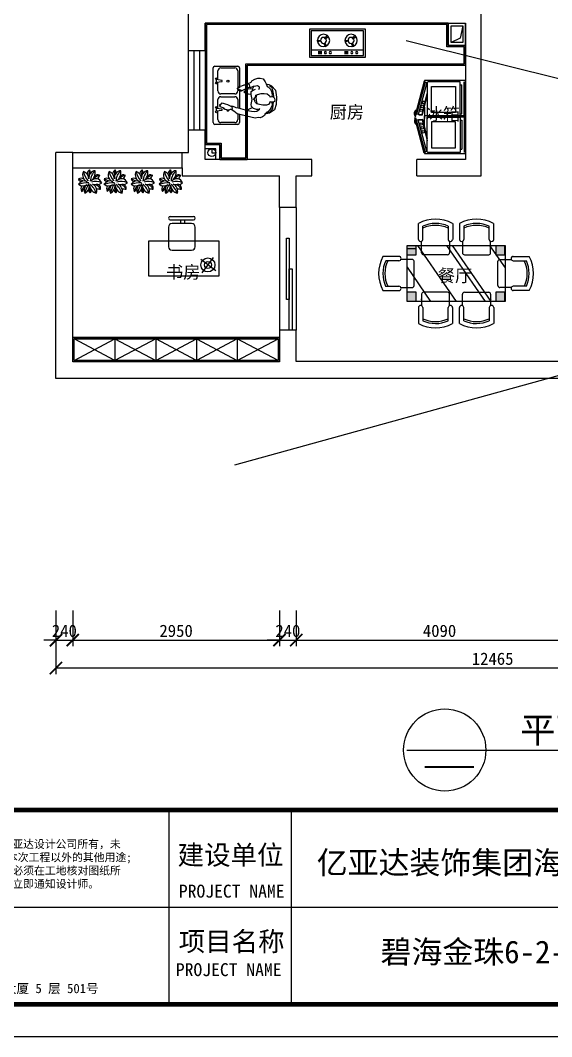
# Model space of a CAD drawing. Header units: millimetres. Extents: x -1705246 to 222838, y -3231245 to 126310.
# Drawn here: x -54799 to -47214, y -10042 to 4456 of the extents above; entities that cross this region are included whole.
import ezdxf
from ezdxf.enums import TextEntityAlignment as Align

# ---------------------------------------------------------------- set-up
doc = ezdxf.new("R2010")
doc.units = ezdxf.units.MM
doc.header["$PDMODE"] = 35
for name, color, linetype in [('0-01图框模板说明', 2, 'Continuous'), ('0-02图框细线', 136, 'Continuous'), ('016-P平面家具', 1, 'Continuous'), ('家具内线', 8, 'Continuous'), ('家具外线', 1, 'Continuous'), ('标注', 3, 'Continuous')]:
    doc.layers.add(name, color=color, linetype=linetype)
doc.styles.add('ar', font='arial.ttf')
doc.styles.get("Standard").update_dxf_attribs({"font": ''})
doc.styles.add('仿宋', font='')
doc.styles.add('黑体', font='simhei.ttf')
doc.styles.get('Standard').set_extended_font_data('SimSun')
doc.styles.get('仿宋').set_extended_font_data('SimSun')
doc.linetypes.add('FENCELINE1', pattern='A,6.35,-2.54,[133,ltypeshp.shx,S=2.54,R=0,X=-2.54,Y=0],-2.54,25.4', length=36.83)
doc.dimstyles.new('ISO-25', dxfattribs={"dimscale": 70, "dimtxt": 2.5, "dimasz": 2.5, "dimexe": 1.25, "dimexo": 0.625, "dimtad": 1, "dimdec": 0, "dimtxsty": 'Standard', "dimblk": 'ARCHTICK', "dimcen": 2.5, "dimclrd": 251, "dimclre": 251, "dimclrt": 3, "dimadec": 0, "dimazin": 0, "dimtfac": 1, "dimtdec": 0, "dimtix": 1, "dimtmove": 2, "dimatfit": 3, "dimfxl": 1, "dimarcsym": 0})

# ---------------------------------------------------------------- blocks, each defined once
blk = doc.blocks.new('_ArchTick')
at = {"color": 0, "linetype": 'ByBlock', "const_width": 0.15}
blk.add_lwpolyline([(-0.5, -0.5), (0.5, 0.5)], dxfattribs=at)
blk = doc.blocks.new('*D422')
at = {"color": 251, "lineweight": -2}
for p, q in [((-54290, -3962), (-54290, -4472)), ((-54050, -3962), (-54050, -4472)), ((-54290, -4385), (-54465, -4385)), ((-54290, -4385), (-54050, -4385)), ((-54050, -4385), (-53875, -4385))]:
    blk.add_line(p, q, dxfattribs=at)
at = {"layer": 'Defpoints', "color": 0}
for p in [(-54290, -3918), (-54050, -3918), (-54050, -4385)]:
    blk.add_point(p, dxfattribs=at)
at = {"color": 251, "lineweight": -2, "xscale": 175, "yscale": 175, "zscale": 175}
blk.add_blockref('_ArchTick', (-54290, -4385), dxfattribs=at)
at = {"color": 251, "lineweight": -2, "xscale": 175, "yscale": 175, "zscale": 175, "rotation": 180}
blk.add_blockref('_ArchTick', (-54050, -4385), dxfattribs=at)
at = {"color": 3, "insert": (-54170, -4254), "char_height": 175, "attachment_point": 5}
blk.add_mtext('240', dxfattribs=at)
blk = doc.blocks.new('*D423')
at = {"color": 251, "lineweight": -2}
for p, q in [((-54050, -3962), (-54050, -4472)), ((-51100, -3962), (-51100, -4472)), ((-54050, -4385), (-51100, -4385))]:
    blk.add_line(p, q, dxfattribs=at)
at = {"layer": 'Defpoints', "color": 0}
for p in [(-54050, -3918), (-51100, -3918), (-51100, -4385)]:
    blk.add_point(p, dxfattribs=at)
at = {"color": 251, "lineweight": -2, "xscale": 175, "yscale": 175, "zscale": 175, "rotation": 180}
blk.add_blockref('_ArchTick', (-54050, -4385), dxfattribs=at)
at = {"color": 251, "lineweight": -2, "xscale": 175, "yscale": 175, "zscale": 175}
blk.add_blockref('_ArchTick', (-51100, -4385), dxfattribs=at)
at = {"color": 3, "insert": (-52575, -4254), "char_height": 175, "attachment_point": 5}
blk.add_mtext('2950', dxfattribs=at)
blk = doc.blocks.new('*D424')
at = {"color": 251, "lineweight": -2}
for p, q in [((-51100, -3962), (-51100, -4472)), ((-50860, -3962), (-50860, -4472)), ((-51100, -4385), (-51275, -4385)), ((-51100, -4385), (-50860, -4385)), ((-50860, -4385), (-50685, -4385))]:
    blk.add_line(p, q, dxfattribs=at)
at = {"layer": 'Defpoints', "color": 0}
for p in [(-51100, -3918), (-50860, -3918), (-50860, -4385)]:
    blk.add_point(p, dxfattribs=at)
at = {"color": 251, "lineweight": -2, "xscale": 175, "yscale": 175, "zscale": 175}
blk.add_blockref('_ArchTick', (-51100, -4385), dxfattribs=at)
at = {"color": 251, "lineweight": -2, "xscale": 175, "yscale": 175, "zscale": 175, "rotation": 180}
blk.add_blockref('_ArchTick', (-50860, -4385), dxfattribs=at)
at = {"color": 3, "insert": (-50980, -4254), "char_height": 175, "attachment_point": 5}
blk.add_mtext('240', dxfattribs=at)
blk = doc.blocks.new('*D425')
at = {"color": 251, "lineweight": -2}
for p, q in [((-50860, -3962), (-50860, -4472)), ((-46770, -3962), (-46770, -4472)), ((-50860, -4385), (-46770, -4385))]:
    blk.add_line(p, q, dxfattribs=at)
at = {"layer": 'Defpoints', "color": 0}
for p in [(-50860, -3918), (-46770, -3918), (-46770, -4385)]:
    blk.add_point(p, dxfattribs=at)
at = {"color": 251, "lineweight": -2, "xscale": 175, "yscale": 175, "zscale": 175, "rotation": 180}
blk.add_blockref('_ArchTick', (-50860, -4385), dxfattribs=at)
at = {"color": 251, "lineweight": -2, "xscale": 175, "yscale": 175, "zscale": 175}
blk.add_blockref('_ArchTick', (-46770, -4385), dxfattribs=at)
at = {"color": 3, "insert": (-48815, -4254), "char_height": 175, "attachment_point": 5}
blk.add_mtext('4090', dxfattribs=at)
blk = doc.blocks.new('MK-JJ-0553')
at = {"layer": '家具外线', "color": 1}
for p, q in [((-119379, 65647), (-119049, 65647)), ((-119049, 65596), (-119379, 65596)), ((-119074, 65546), (-119354, 65546)), ((-119227, 65546), (-119227, 65596)), ((-119176, 65596), (-119176, 65546)), ((-119405, 65495), (-119405, 65215)), ((-119024, 65215), (-119024, 65495)), ((-119354, 65165), (-119074, 65165))]:
    blk.add_line(p, q, dxfattribs=at)
for centre, radius, start, end in [((-119379, 65622), 25.4, 90, 270), ((-119354, 65495), 50.8, 90, 180), ((-119074, 65495), 50.8, 0, 90), ((-119049, 65622), 25.4, 270, 90), ((-119354, 65215), 50.8, 180, 270), ((-119074, 65215), 50.8, 270, 0)]:
    blk.add_arc(centre, radius, start, end, dxfattribs=at)
blk = doc.blocks.new('9876')
at = {"color": 250}
for p, q in [((38861, 77659), (39611, 77659)), ((38861, 77309), (38861, 77659)), ((39611, 77586), (38861, 77586)), ((39013, 77635), (38961, 77635)), ((39013, 77621), (38961, 77621)), ((39013, 77607), (38961, 77607)), ((39389, 77635), (39337, 77635)), ((39389, 77621), (39337, 77621)), ((39389, 77607), (39337, 77607)), ((39611, 77659), (39611, 77309)), ((39006, 77446), (38944, 77449)), ((39005, 77456), (38949, 77467)), ((39038, 77483), (39065, 77536)), ((39050, 77481), (39080, 77525)), ((39057, 77423), (39115, 77387)), ((39399, 77446), (39337, 77449)), ((39398, 77456), (39342, 77467)), ((39431, 77483), (39458, 77536)), ((39443, 77481), (39473, 77525)), ((39450, 77423), (39508, 77387)), ((39611, 77309), (38861, 77309)), ((39049, 77414), (39102, 77368)), ((39442, 77414), (39495, 77368))]:
    blk.add_line(p, q, dxfattribs=at)
for centre, radius in [((39065, 77619), 15), ((39136, 77619), 15), ((39441, 77619), 15), ((39512, 77619), 15), ((39038, 77445), 88), ((39038, 77445), 43), ((39431, 77445), 88), ((39431, 77445), 43)]:
    blk.add_circle(centre, radius, dxfattribs=at)
at = {"layer": '016-P平面家具'}
for p, q in [((38836, 77684), (39636, 77684)), ((38836, 77284), (38836, 77684)), ((39636, 77684), (39636, 77284)), ((39636, 77284), (38836, 77284))]:
    blk.add_line(p, q, dxfattribs=at)
blk = doc.blocks.new('RYRT')
at = {"color": 2}
for p, q in [((39876, 76490), (39876, 76817)), ((39902, 76843), (40681, 76843)), ((40706, 76817), (40706, 76490)), ((40020, 76465), (39902, 76465)), ((40358, 76465), (40105, 76465)), ((40681, 76465), (40417, 76465))]:
    blk.add_line(p, q, dxfattribs=at)
at = {"color": 251}
for p, q in [((39902, 76532), (39902, 76733)), ((39944, 76775), (40072, 76775)), ((40069, 76798), (40079, 76713)), ((40105, 76797), (40069, 76798)), ((40079, 76713), (40092, 76713)), ((40092, 76713), (40105, 76797)), ((40102, 76775), (40229, 76775)), ((40108, 76686), (40128, 76740)), ((40128, 76740), (40135, 76742)), ((40135, 76742), (40138, 76735)), ((40138, 76735), (40148, 76747)), ((40148, 76747), (40161, 76747)), ((40161, 76747), (40161, 76734)), ((40161, 76734), (40171, 76734)), ((40182, 76714), (40168, 76671)), ((40171, 76734), (40171, 76722)), ((40171, 76722), (40182, 76714)), ((40271, 76733), (40271, 76532)), ((40311, 76532), (40311, 76733)), ((40353, 76775), (40482, 76775)), ((40479, 76798), (40489, 76713)), ((40515, 76797), (40479, 76798)), ((40489, 76713), (40502, 76713)), ((40502, 76713), (40515, 76797)), ((40511, 76775), (40639, 76775)), ((40067, 76549), (40079, 76572)), ((40079, 76572), (40088, 76580)), ((40080, 76618), (40090, 76669)), ((40090, 76597), (40080, 76618)), ((40088, 76580), (40090, 76597)), ((40090, 76669), (40105, 76696)), ((40092, 76579), (40103, 76567)), ((40103, 76567), (40126, 76569)), ((40105, 76696), (40108, 76686)), ((40140, 76572), (40115, 76517)), ((40126, 76569), (40131, 76575)), ((40158, 76638), (40135, 76592)), ((40135, 76592), (40138, 76585)), ((40138, 76585), (40140, 76572)), ((40168, 76671), (40158, 76638)), ((40027, 76490), (39944, 76490)), ((39978, 76305), (40029, 76498)), ((40029, 76498), (40067, 76549)), ((40110, 76484), (40075, 76354)), ((40115, 76517), (40110, 76484)), ((40229, 76490), (40111, 76490)), ((40351, 76442), (40352, 76450)), ((40379, 76384), (40351, 76442)), ((40352, 76450), (40367, 76442)), ((40639, 76490), (40353, 76490)), ((40357, 76461), (40360, 76470)), ((40367, 76442), (40357, 76461)), ((40360, 76470), (40372, 76465)), ((40364, 76486), (40372, 76491)), ((40372, 76465), (40364, 76486)), ((40372, 76491), (40380, 76488)), ((40380, 76488), (40382, 76494)), ((40382, 76494), (40393, 76493)), ((40393, 76493), (40408, 76455)), ((40407, 76473), (40415, 76468)), ((40408, 76455), (40407, 76473)), ((40415, 76468), (40423, 76456)), ((40423, 76456), (40428, 76433)), ((40428, 76433), (40438, 76399)), ((39963, 76242), (39978, 76305)), ((40065, 76295), (40060, 76255)), ((40075, 76354), (40065, 76295)), ((40088, 76338), (40080, 76347)), ((40103, 76309), (40088, 76338)), ((40090, 76222), (40105, 76265)), ((40110, 76281), (40103, 76309)), ((40105, 76265), (40131, 76295)), ((40131, 76295), (40159, 76300)), ((40159, 76300), (40230, 76286)), ((40227, 76257), (40235, 76265)), ((40230, 76286), (40304, 76301)), ((40235, 76265), (40243, 76257)), ((40304, 76301), (40344, 76298)), ((40311, 76341), (40309, 76306)), ((40324, 76387), (40311, 76341)), ((40336, 76402), (40324, 76387)), ((40352, 76390), (40336, 76402)), ((40344, 76298), (40362, 76273)), ((40379, 76347), (40352, 76390)), ((40362, 76281), (40400, 76273)), ((40362, 76273), (40377, 76240)), ((40403, 76333), (40379, 76384)), ((40385, 76280), (40379, 76347)), ((40398, 76316), (40403, 76333)), ((40417, 76273), (40398, 76316)), ((40400, 76273), (40417, 76262)), ((40403, 76318), (40420, 76318)), ((40418, 76257), (40417, 76273)), ((40420, 76318), (40438, 76324)), ((40438, 76399), (40438, 76369)), ((40438, 76369), (40441, 76346)), ((40438, 76324), (40451, 76331)), ((40441, 76346), (40459, 76341)), ((40459, 76341), (40479, 76298)), ((40479, 76298), (40496, 76291)), ((40496, 76291), (40520, 76247)), ((39973, 76201), (39963, 76242)), ((39971, 76171), (39973, 76201)), ((39983, 76136), (39971, 76171)), ((40001, 76111), (39983, 76136)), ((40060, 76255), (40064, 76219)), ((40064, 76219), (40077, 76199)), ((40077, 76199), (40092, 76181)), ((40090, 76191), (40090, 76222)), ((40105, 76176), (40090, 76191)), ((40092, 76181), (40105, 76176)), ((40149, 76133), (40158, 76181)), ((40151, 76080), (40149, 76133)), ((40158, 76181), (40168, 76220)), ((40168, 76220), (40186, 76237)), ((40174, 76219), (40169, 76206)), ((40196, 76225), (40174, 76219)), ((40186, 76237), (40205, 76245)), ((40215, 76230), (40196, 76225)), ((40205, 76245), (40222, 76247)), ((40238, 76230), (40215, 76230)), ((40222, 76247), (40227, 76257)), ((40257, 76232), (40238, 76230)), ((40243, 76257), (40253, 76247)), ((40253, 76247), (40266, 76240)), ((40278, 76227), (40257, 76232)), ((40266, 76240), (40293, 76232)), ((40298, 76217), (40278, 76227)), ((40293, 76232), (40304, 76209)), ((40304, 76209), (40318, 76159)), ((40318, 76159), (40318, 76116)), ((40380, 76194), (40389, 76182)), ((40389, 76182), (40405, 76181)), ((40405, 76181), (40415, 76197)), ((40415, 76197), (40428, 76210)), ((40421, 76235), (40418, 76257)), ((40428, 76210), (40421, 76235)), ((40524, 76128), (40482, 76098)), ((40520, 76247), (40535, 76204)), ((40537, 76171), (40524, 76128)), ((40535, 76204), (40537, 76171)), ((40027, 76100), (40001, 76111)), ((40036, 76039), (40022, 76107)), ((40052, 76075), (40027, 76100)), ((40036, 76082), (40049, 76044)), ((40083, 75968), (40036, 76039)), ((40049, 76044), (40064, 76012)), ((40057, 76060), (40052, 76075)), ((40080, 76040), (40057, 76060)), ((40064, 76012), (40103, 75989)), ((40115, 76012), (40080, 76040)), ((40103, 75989), (40154, 75984)), ((40151, 76001), (40115, 76012)), ((40161, 76054), (40151, 76080)), ((40189, 76004), (40151, 76001)), ((40154, 75984), (40192, 75979)), ((40181, 76036), (40161, 76054)), ((40202, 76031), (40181, 76036)), ((40191, 76007), (40192, 76024)), ((40192, 75984), (40191, 76007)), ((40192, 76024), (40202, 76031)), ((40202, 75968), (40192, 75984)), ((40266, 75976), (40247, 75966)), ((40280, 76034), (40266, 76031)), ((40266, 76031), (40270, 76026)), ((40273, 75991), (40266, 75976)), ((40270, 76026), (40275, 76006)), ((40275, 76006), (40273, 75991)), ((40276, 75978), (40339, 75984)), ((40295, 76045), (40280, 76034)), ((40299, 75998), (40280, 76003)), ((40313, 76072), (40295, 76045)), ((40346, 76009), (40299, 75998)), ((40318, 76116), (40313, 76072)), ((40339, 75984), (40397, 75999)), ((40377, 76024), (40346, 76009)), ((40428, 76011), (40362, 75953)), ((40405, 76050), (40377, 76024)), ((40397, 75999), (40425, 76036)), ((40417, 76070), (40405, 76050)), ((40445, 76083), (40417, 76070)), ((40445, 76047), (40428, 76011)), ((40482, 76098), (40445, 76083)), ((40453, 76088), (40445, 76047)), ((40161, 75941), (40083, 75968)), ((40265, 75938), (40161, 75941)), ((40227, 75960), (40202, 75968)), ((40247, 75966), (40227, 75960)), ((40362, 75953), (40265, 75938))]:
    blk.add_line(p, q, dxfattribs=at)
at = {"color": 250}
blk.add_line((40681, 76733), (40681, 76532), dxfattribs=at)
at = {"color": 251}
for centre, radius in [((40056, 76794), 12.8), ((40118, 76794), 12.8), ((40466, 76794), 12.8), ((40528, 76794), 12.8), ((40492, 76631), 14.8)]:
    blk.add_circle(centre, radius, dxfattribs=at)
at = {"color": 2}
for centre, start, end in [((39902, 76817), 90, 180), ((40681, 76817), 0, 90), ((39902, 76490), 180, 270), ((40681, 76490), 270, 0)]:
    blk.add_arc(centre, 25.2, start, end, dxfattribs=at)
at = {"color": 251}
for centre, radius, start, end in [((39944, 76733), 42, 90, 180), ((40229, 76733), 42, 0, 90), ((40353, 76733), 42, 90, 180), ((40082, 76631), 14.8, 76.5461, 264.9998), ((39944, 76532), 42, 180, 270), ((40229, 76532), 42, 270, 0), ((40353, 76532), 42, 180, 270)]:
    blk.add_arc(centre, radius, start, end, dxfattribs=at)
at = {"color": 250}
for centre, start, end in [((40639, 76733), 0, 90), ((40639, 76532), 270, 0)]:
    blk.add_arc(centre, 42, start, end, dxfattribs=at)
blk = doc.blocks.new('gggggggggggggggggggggggggggggggggggggggggggg')
at = {"layer": '016-P平面家具'}
for p, q in [((57047, -4721), (57551, -4586)), ((57554, -4599), (57050, -4734)), ((57067, -4735), (57520, -4614)), ((57073, -4757), (57525, -4636)), ((57525, -4636), (57520, -4614)), ((57539, -4586), (57531, -4588)), ((57554, -4599), (57551, -4586)), ((57569, -4599), (57572, -4586)), ((57569, -4599), (58073, -4734)), ((58077, -4721), (57572, -4586)), ((57584, -4586), (57592, -4588)), ((57598, -4636), (57604, -4614)), ((58050, -4757), (57598, -4636)), ((58056, -4735), (57604, -4614)), ((57039, -5311), (57039, -4726)), ((57050, -4734), (57047, -4721)), ((57058, -5233), (57058, -4775)), ((57073, -4757), (57067, -4735)), ((57067, -4766), (57562, -4766)), ((57073, -4757), (57076, -4766)), ((57522, -4692), (57224, -4766)), ((57531, -4699), (57259, -4765)), ((57420, -4726), (57579, -4726)), ((57519, -4640), (57522, -4692)), ((57528, -4645), (57531, -4699)), ((57703, -4726), (57544, -4726)), ((57561, -5311), (57561, -4766)), ((58057, -4766), (57562, -4766)), ((57562, -4766), (57562, -5233)), ((57579, -5311), (57579, -4726)), ((57595, -4645), (57593, -4699)), ((57593, -4699), (57864, -4765)), ((57604, -4640), (57601, -4692)), ((57601, -4692), (57899, -4766)), ((58050, -4757), (58047, -4766)), ((58050, -4757), (58056, -4735)), ((58066, -5233), (58066, -4775)), ((58073, -4734), (58077, -4721)), ((58084, -5311), (58084, -4726)), ((57579, -5311), (57039, -5311)), ((57561, -5293), (57057, -5293)), ((57561, -5302), (57057, -5302)), ((57562, -5233), (57058, -5233)), ((57103, -5233), (57103, -5260)), ((57517, -5260), (57103, -5260)), ((57517, -5233), (57517, -5260)), ((57544, -5311), (58084, -5311)), ((57562, -5233), (58066, -5233)), ((57562, -5293), (58066, -5293)), ((57562, -5302), (58066, -5302)), ((57607, -5233), (57607, -5260)), ((57607, -5260), (58021, -5260)), ((58021, -5233), (58021, -5260))]:
    blk.add_line(p, q, dxfattribs=at)
at = {"layer": '016-P平面家具', "color": 8}
for p, q in [((57126, -4825), (57126, -5169)), ((57496, -4825), (57126, -4825)), ((57496, -5169), (57496, -4825)), ((57628, -4825), (57997, -4825)), ((57628, -5169), (57628, -4825)), ((57997, -4825), (57997, -5169)), ((57126, -5169), (57496, -5169)), ((57997, -5169), (57628, -5169))]:
    blk.add_line(p, q, dxfattribs=at)
at = {"layer": '016-P平面家具'}
for centre, major_axis, start_param, end_param in [((57513, -4657), (0.1, 75.1), -0.349666, 0.876406), ((57513, -4657), (49.9, 49.9), 0.531704, 1.562691), ((57067, -4775), (6.36, 6.36), 0.785398, 2.356194), ((57351, -4709), (-13.4, 13.4), 1.570796326794353, 7.853981633973939), ((57464, -4678), (13.4, 13.4), 1.570796326794897, 7.853981633974483)]:
    blk.add_ellipse(centre, major_axis=major_axis, ratio=1, start_param=start_param, end_param=end_param, dxfattribs=at)
at = {"layer": '016-P平面家具', "extrusion": (0, 0, -1)}
for centre, major_axis, start_param, end_param in [((57610, -4657), (-0.3, 75.1), -0.347336, 0.878736), ((57610, -4657), (-49.9, 49.9), 0.531704, 1.562691), ((57659, -4678), (-13.4, 13.4), 4.712389, 10.995574), ((57714, -4695), (-13.4, 13.4), 4.712389, 10.995574), ((57772, -4709), (-13.4, 13.4), 6.283185307179586, 12.56637061435917), ((58057, -4775), (-6.36, 6.36), 0.785398, 2.356194)]:
    blk.add_ellipse(centre, major_axis=major_axis, ratio=1, start_param=start_param, end_param=end_param, dxfattribs=at)
at = {"layer": '016-P平面家具'}
blk.add_ellipse((57409, -4695), major_axis=(-13.4, 13.4), ratio=1, dxfattribs=at)
blk = doc.blocks.new('MK-ZW-0219')
at = {"layer": '家具内线'}
for centre, major_axis, start_param, end_param in [((-135140, 5785), (0, 251), 1.768065, 2.394191), ((-135080, 5681), (0, 231), 1.236152, 1.684397), ((-135091, 5591), (0, 193), 0.639486, 1.52962), ((-135115, 5541), (0, 141), 0.122173, 0.899859), ((-135227, 4458), (0, 1119), 0.057769, 0.208197), ((-134529, 9071), (0, 3587), 2.859263, 2.883945), ((-135285, 5434), (0, 116), 0.529927, 1.415675), ((-135083, 5373), (0, 292), 0.851058, 1.394467), ((-135484, 5460), (0, 245), 4.598653, 5.009933), ((-135594, 5176), (0, 530), -1.079212, -0.769242), ((-135184, 5366), (0, 227), -0.422616, 0.324932), ((-135227, 5404), (0, 146), -0.986532, -0.211254)]:
    blk.add_ellipse(centre, major_axis=major_axis, ratio=0.897571, start_param=start_param, end_param=end_param, dxfattribs=at)
at = {"layer": '家具外线'}
for centre, major_axis, start_param, end_param in [((-135290, 5684), (0, 93.5), 0.993138, 2.941338), ((-135388, 5625), (0, 114), -1.536179, -0.266269), ((-135242, 5691), (0, 77), 0.524495, 1.44463), ((-135191, 5640), (0, 106), 0.043698, 1.674423), ((-135312, 5718), (0, 56), 4.636915, 5.505824), ((-135337, 5730), (0, 160), 3.782582, 4.816003), ((-135159, 5614), (0, 73.2), -0.445664, 0.775754), ((-135222, 5716), (0, 108), 3.800502, 4.372702), ((-135346, 5476), (0, 125), -0.359457, 0.901022), ((-135369, 5669), (0, 137), 2.58517, 3.623046), ((-135396, 5559), (0, 80.4), -0.590484, 0.523971), ((-135391, 5641), (0, 47.7), 1.837662, 3.28234), ((-135335, 5488), (0, 69.8), 0.866574, 2.12611), ((-135271, 5470), (0, 90.5), 0.536111, 2.111388), ((-135387, 5539), (0, 126), 3.564494, 4.731128), ((-135158, 5556), (0, 131), 1.685863, 2.993944), ((-135185, 5529), (0, 104), -1.139226, 0.796843), ((-135185, 5733), (0, 186), 2.842055, 3.671774), ((-135269, 5454), (0, 109), 4.459149, 5.917613), ((-135167, 5494), (0, 55.7), 4.540681, 6.538815), ((-135522, 5679), (0, 272), 3.724097, 3.920593), ((-135247, 5477), (0, 48.6), 1.664297, 2.699348), ((-135283, 5466), (0, 38.6), 3.671935, 4.903974), ((-135124, 5651), (0, 167), 2.774119, 3.178977)]:
    blk.add_ellipse(centre, major_axis=major_axis, ratio=0.897571, start_param=start_param, end_param=end_param, dxfattribs=at)
blk = doc.blocks.new('*D445')
at = {"color": 251, "lineweight": -2}
for p, q in [((-54290, -4429), (-54290, -4871)), ((-41825, -4429), (-41825, -4871)), ((-41825, -4784), (-54290, -4784))]:
    blk.add_line(p, q, dxfattribs=at)
at = {"layer": 'Defpoints', "color": 0}
for p in [(-54290, -4385), (-41825, -4385), (-54290, -4784)]:
    blk.add_point(p, dxfattribs=at)
at = {"color": 251, "lineweight": -2, "xscale": 175, "yscale": 175, "zscale": 175, "rotation": 180}
blk.add_blockref('_ArchTick', (-54290, -4784), dxfattribs=at)
at = {"color": 251, "lineweight": -2, "xscale": 175, "yscale": 175, "zscale": 175}
blk.add_blockref('_ArchTick', (-41825, -4784), dxfattribs=at)
at = {"color": 3, "insert": (-48057, -4652), "char_height": 175, "attachment_point": 5}
blk.add_mtext('12465', dxfattribs=at)
blk = doc.blocks.new('dssssss')
at = {"layer": '家具内线'}
h = blk.add_hatch(color=256, dxfattribs=at)
h.paths.add_polyline_path([(48597, -1881), (48736, -1881), (48736, -1753), (48597, -1753)])
h.paths.add_polyline_path([(48075, -1881), (48075, -1753), (47936, -1753), (47936, -1881)])
h.paths.add_polyline_path([(48075, -3153), (48075, -3026), (47936, -3026), (47936, -3153)])
h.paths.add_polyline_path([(48597, -3026), (48597, -3153), (48736, -3153), (48736, -3026)])
at = {"layer": '家具内线', "color": 250}
for p, q in [((47936, -1975), (48257, -1753)), ((47936, -2508), (48736, -1957)), ((47936, -2587), (48736, -2036)), ((47936, -3003), (48736, -2452)), ((48247, -3153), (48736, -2817))]:
    blk.add_line(p, q, dxfattribs=at)
at = {"layer": '家具内线', "color": 1}
for p, q in [((47965, -1953), (47972, -1961)), ((48707, -1953), (48699, -1961)), ((47965, -2953), (47972, -2946)), ((48707, -2953), (48699, -2946))]:
    blk.add_line(p, q, dxfattribs=at)
at = {"layer": '家具内线', "color": 250}
for centre, start, end in [((48336, -1861), 64.6023, 115.5165), ((48073, -2161), 154.4835, 205.3977), ((48598, -2161), 334.6023, 25.5165), ((48073, -2746), 154.6023, 205.5165), ((48598, -2746), 334.4835, 25.3977), ((48336, -3045), 244.4835, 295.3977)]:
    blk.add_arc(centre, 424, start, end, dxfattribs=at)
at = {"layer": '家具外线', "color": 1}
for p, q in [((48091, -1637), (48091, -1411)), ((48154, -1637), (48154, -1449)), ((48518, -1449), (48518, -1637)), ((48580, -1410), (48580, -1637)), ((48136, -1828), (48136, -1665)), ((48536, -1665), (48536, -1828)), ((47936, -3153), (47936, -1753)), ((47936, -1881), (47936, -1753)), ((47936, -1753), (48075, -1753)), ((47936, -1753), (48736, -1753)), ((47936, -1760), (48075, -1760)), ((48075, -1881), (47936, -1881)), ((48075, -1753), (48075, -1881)), ((48128, -1753), (48136, -1760)), ((48509, -1855), (48162, -1855)), ((48597, -1753), (48736, -1753)), ((48597, -1881), (48597, -1753)), ((48597, -1760), (48736, -1760)), ((48736, -1881), (48597, -1881)), ((48736, -1753), (48736, -3153)), ((48736, -1753), (48736, -1881)), ((47849, -1916), (47623, -1916)), ((47849, -1979), (47661, -1979)), ((48041, -1961), (47878, -1961)), ((48067, -2334), (48067, -1987)), ((48604, -2334), (48604, -1987)), ((48631, -1961), (48794, -1961)), ((48822, -1916), (49049, -1916)), ((48822, -1979), (49010, -1979)), ((47622, -2405), (47849, -2405)), ((47661, -2343), (47849, -2343)), ((47878, -2361), (48041, -2361)), ((48794, -2361), (48631, -2361)), ((49010, -2343), (48822, -2343)), ((49049, -2405), (48822, -2405)), ((47622, -2501), (47849, -2501)), ((47661, -2564), (47849, -2564)), ((47878, -2546), (48041, -2546)), ((48067, -2573), (48067, -2919)), ((48604, -2573), (48604, -2919)), ((48794, -2546), (48631, -2546)), ((49049, -2501), (48822, -2501)), ((49010, -2564), (48822, -2564)), ((47849, -2990), (47623, -2990)), ((47849, -2928), (47661, -2928)), ((48041, -2946), (47878, -2946)), ((47936, -3153), (47936, -3026)), ((47936, -3026), (48075, -3026)), ((47979, -3153), (47979, -3026)), ((48075, -3026), (48075, -3153)), ((48597, -3153), (48597, -3026)), ((48597, -3026), (48736, -3026)), ((48631, -2946), (48794, -2946)), ((48736, -3026), (48736, -3153)), ((48822, -2928), (49010, -2928)), ((48822, -2990), (49049, -2990)), ((48075, -3153), (47936, -3153)), ((48736, -3153), (47936, -3153)), ((48128, -3154), (48136, -3146)), ((48136, -3078), (48136, -3241)), ((48509, -3052), (48162, -3052)), ((48536, -3241), (48536, -3078)), ((48736, -3153), (48597, -3153)), ((48091, -3269), (48091, -3496)), ((48154, -3269), (48154, -3457)), ((48518, -3458), (48518, -3269)), ((48580, -3496), (48580, -3269))]:
    blk.add_line(p, q, dxfattribs=at)
for centre, radius, start, end in [((48336, -1861), 513, 61.583, 118.5179), ((48336, -1861), 451, 66.2018, 113.9086), ((48122, -1637), 31.1, 180, 0), ((48549, -1637), 31.1, 180, 0), ((48162, -1828), 26.7, 180, 270), ((48509, -1828), 26.7, 270, 0), ((48073, -2161), 513, 151.4821, 208.417), ((48073, -2161), 451, 156.0914, 203.7982), ((47849, -1947), 31.1, 270, 90), ((48041, -1987), 26.7, 0, 90), ((48631, -1987), 26.7, 90, 180), ((48822, -1947), 31.1, 90, 270), ((48598, -2161), 451, 336.2018, 23.9086), ((48598, -2161), 513, 331.583, 28.5179), ((47849, -2374), 31.1, 270, 90), ((48041, -2334), 26.7, 270, 0), ((48631, -2334), 26.7, 180, 270), ((48822, -2374), 31.1, 90, 270), ((48073, -2746), 513, 151.583, 208.5179), ((48073, -2746), 451, 156.2018, 203.9086), ((47849, -2533), 31.1, 270, 90), ((48041, -2573), 26.7, 0, 90), ((48631, -2573), 26.7, 90, 180), ((48822, -2533), 31.1, 90, 270), ((48598, -2746), 451, 336.0914, 23.7982), ((48598, -2746), 513, 331.4821, 28.417), ((47849, -2959), 31.1, 270, 90), ((48041, -2919), 26.7, 270, 0), ((48631, -2919), 26.7, 180, 270), ((48822, -2959), 31.1, 90, 270), ((48162, -3078), 26.7, 90, 180), ((48509, -3078), 26.7, 0, 90), ((48122, -3269), 31.1, 0, 180), ((48549, -3269), 31.1, 0, 180), ((48336, -3045), 451, 246.0914, 293.7982), ((48336, -3045), 513, 241.4821, 298.417)]:
    blk.add_arc(centre, radius, start, end, dxfattribs=at)

msp = doc.modelspace()

# ---------------------------------------------------------------- linework, layer by layer
for p, q in [((-48219.9, 2237.8), (-48219.9, 6437.8)), ((-52399.9, 4027.8), (-52399.9, 5167.8)), ((-52159.9, 4027.8), (-52159.9, 4417.8)), ((-52159.9, 4417.8), (-48689.9, 4417.8)), ((-48689.9, 4417.8), (-48689.9, 4097.8)), ((-48444.9, 4097.8), (-48444.9, 4417.8)), ((-48689.9, 4097.8), (-48444.9, 4097.8)), ((-48444.9, 4097.8), (-48444.9, 2472.8)), ((-52399.9, 4027.8), (-52159.9, 4027.8)), ((-51559.9, 3817.8), (-48444.9, 3817.8)), ((-52399.9, 2572.8), (-52399.9, 2887.8)), ((-52159.9, 2887.8), (-52399.9, 2887.8)), ((-52159.9, 2472.8), (-52159.9, 2887.8)), ((-51949.9, 2682.8), (-52159.9, 2682.8)), ((-52009.9, 2622.8), (-52159.9, 2622.8)), ((-52009.9, 2472.8), (-52009.9, 2622.8)), ((-51949.9, 2472.8), (-51949.9, 2682.8)), ((-54289.9, -652.2), (-54289.9, 2572.8)), ((-54049.9, 2572.8), (-54289.9, 2572.8)), ((-54049.9, 2352.8), (-54049.9, 2572.8)), ((-52489.9, 2352.8), (-52489.9, 2572.8)), ((-52489.9, 2572.8), (-52399.9, 2572.8)), ((-50639.9, 2472.8), (-52159.9, 2472.8)), ((-50639.9, 2237.8), (-50639.9, 2472.8)), ((-49139.9, 2237.8), (-49139.9, 2472.8)), ((-48444.9, 2472.8), (-49139.9, 2472.8)), ((-54049.9, -417.2), (-54049.9, 2352.8)), ((-54049.9, 2352.8), (-52489.9, 2352.8)), ((-52489.9, 2352.8), (-52489.9, 2237.8)), ((-52489.9, 2237.8), (-51099.9, 2237.8)), ((-51099.9, 1787.8), (-51099.9, 2237.8)), ((-50859.9, 1787.8), (-50859.9, 2237.8)), ((-50859.9, 2237.8), (-50639.9, 2237.8)), ((-49139.9, 2237.8), (-48219.9, 2237.8)), ((-50859.9, 1787.8), (-51099.9, 1787.8)), ((-50859.9, 37.8), (-51099.9, 37.8)), ((-51099.9, 37.8), (-51099.9, -417.2)), ((-50859.9, -412.2), (-50859.9, 37.8)), ((-51099.9, -67.2), (-54049.9, -67.2)), ((-51099.9, -417.2), (-54049.9, -417.2)), ((-46379.9, -412.2), (-50859.9, -412.2)), ((-46769.9, -652.2), (-54289.9, -652.2))]:
    msp.add_line(p, q)
at = {"color": 250}
for p, q in [((-48484.9, 4377.8), (-48519.5, 4200.8)), ((-48519.5, 4200.8), (-48649.9, 4137.8)), ((-52399.9, 2887.8), (-52399.9, 4027.8)), ((-52159.9, 4027.8), (-52159.9, 2887.8)), ((-52159.9, 4027.8), (-52159.9, 2887.8)), ((-51559.9, 3817.8), (-51559.9, 2472.8)), ((-51099.9, 1787.8), (-51099.9, 37.8)), ((-50859.9, 1787.8), (-50859.9, 37.8)), ((-52007.5, 882.1), (-52224.1, 1042.4)), ((-52204.1, 854.1), (-52041, 1074.6)), ((-53447.9, -87.2), (-53447.9, -397.2)), ((-52865.9, -87.2), (-52865.9, -397.2)), ((-52283.9, -87.2), (-52283.9, -397.2)), ((-51701.9, -87.2), (-51701.9, -397.2))]:
    msp.add_line(p, q, dxfattribs=at)
at = {"color": 1}
for p, q in [((-49290, 4167.8), (-39020, 1620)), ((-52319.9, 4027.8), (-52319.9, 2887.8)), ((-52239.9, 4027.8), (-52239.9, 2887.8)), ((-39020, 1620), (-51740, -1890))]:
    msp.add_line(p, q, dxfattribs=at)
at = {"color": 1, "linetype": 'FENCELINE1', "ltscale": 10}
msp.add_line((-54049.9, 2572.8), (-52489.9, 2572.8), dxfattribs=at)
at = {"color": 2}
msp.add_line((-49280.3, -5953.3), (-43890, -5953.3), dxfattribs=at)
at = {"color": 1}
for points in [[(-48444.9, 4097.8), (-48689.9, 4097.8), (-48689.9, 4417.8), (-52159.9, 4417.8), (-52159.9, 4027.8), (-52159.9, 2887.8), (-52159.9, 2682.8), (-51949.9, 2682.8), (-51949.9, 2472.8), (-51559.9, 2472.8), (-51559.9, 3817.8), (-48444.9, 3817.8)], [(-51966.2, 1308.3), (-51966.2, 808.3), (-52966.2, 808.3), (-52966.2, 1308.3)], [(-51099.9, -417.2), (-54049.9, -417.2), (-54049.9, -67.2), (-51099.9, -67.2)]]:
    msp.add_lwpolyline(points, close=True, dxfattribs=at)
at = {"color": 250}
for points in [[(-48464.9, 4077.8), (-48709.9, 4077.8), (-48709.9, 4397.8), (-52139.9, 4397.8), (-52139.9, 4027.8), (-52139.9, 2887.8), (-52139.9, 2702.8), (-51929.9, 2702.8), (-51929.9, 2492.8), (-51579.9, 2492.8), (-51579.9, 3837.8), (-48464.9, 3837.8)], [(-48484.9, 4137.8), (-48649.9, 4137.8), (-48649.9, 4377.8), (-48484.9, 4377.8)], [(-51119.9, -397.2), (-54029.9, -397.2), (-54029.9, -87.2), (-51119.9, -87.2)]]:
    msp.add_lwpolyline(points, close=True, dxfattribs=at)
at = {"color": 8}
for points in [[(-48444.9, 4097.8), (-48689.9, 4097.8), (-48689.9, 4417.8), (-48444.9, 4417.8)], [(-50999.9, 1350.3), (-50959.9, 1350.3), (-50959.9, 475.3), (-50999.9, 475.3)], [(-50959.9, 912.8), (-50919.9, 912.8), (-50919.9, 37.8), (-50959.9, 37.8)]]:
    msp.add_lwpolyline(points, close=True, dxfattribs=at)
at = {"color": 250}
for points in [[(-52064.9, 2622.8), (-52064.9, 2567.8), (-52009.9, 2567.8)], [(-51119.9, -397.2), (-51701.9, -87.2), (-52283.9, -397.2), (-52865.9, -87.2), (-53447.9, -397.2), (-54029.9, -87.2)], [(-54029.9, -397.2), (-53447.9, -87.2), (-52865.9, -397.2), (-52283.9, -87.2), (-51701.9, -397.2), (-51119.9, -87.2)]]:
    msp.add_lwpolyline(points, dxfattribs=at)
at = {"color": 8}
msp.add_circle((-52064.9, 2567.8), 55, dxfattribs=at)
at = {"color": 1}
msp.add_circle((-52121.1, 966.2), 100, dxfattribs=at)
at = {"color": 250}
msp.add_circle((-52121.1, 966.2), 50, dxfattribs=at)
at = {"color": 150}
msp.add_circle((-48740.6, -5953.3), 586.7, dxfattribs=at)
at = {"layer": '0-01图框模板说明', "color": 2, "const_width": 66.9}
msp.add_lwpolyline([(-28376.9, 16938.4), (-28376.9, -9580.4), (-66260.9, -9580.4), (-66260.9, 16938.4)], close=True, dxfattribs=at)
msp.add_lwpolyline([(-28376.9, -6808.4), (-66266.1, -6808.4)], dxfattribs=at)
at = {"layer": '0-02图框细线'}
for p, q in [((-52674.6, -9596), (-52674.6, -6808.4)), ((-50929.1, -9596), (-50929.1, -6808.4)), ((-57366.1, -8194.4), (-28376.9, -8194.4))]:
    msp.add_line(p, q, dxfattribs=at)
msp.add_lwpolyline([(-27914.9, 17400.4), (-27914.9, -10042.4), (-66722.9, -10042.4), (-66722.9, 17400.4)], close=True, dxfattribs=at)

# ---------------------------------------------------------------- block references
at = {"rotation": 90}
msp.add_blockref('gggggggggggggggggggggggggggggggggggggggggggg', (-53755.7, -54486.7), dxfattribs=at)
at = {"color": 0, "rotation": 270}
msp.add_blockref('dssssss', (-46126.4, 49180.3), dxfattribs=at)
at = {"layer": '016-P平面家具', "xscale": -1, "rotation": 180}
msp.add_blockref('9876', (-89509.1, 81614.8), dxfattribs=at)
at = {"layer": '016-P平面家具', "rotation": 90}
msp.add_blockref('RYRT', (24795.8, -36904.3), dxfattribs=at)
at = {"layer": '家具外线', "color": 1}
msp.add_blockref('MK-JJ-0553', (66720.9, -63988.2), dxfattribs=at)
at = {"layer": '标注'}
for p in [(81464.3, -3435.7), (81829.7, -3435.7), (82216.2, -3435.7), (82618.6, -3435.7)]:
    msp.add_blockref('MK-ZW-0219', p, dxfattribs=at)

# ---------------------------------------------------------------- texts
at = {"color": 0, "char_height": 180, "attachment_point": 1, "style": '仿宋'}
for s, insert, width in [('厨房', (-50382.6, 3236.9), 541.335), ('冰箱', (-49013.2, 3209.7), 541.335), ('书房', (-52718.6, 953.9), 541.335), ('餐厅', (-48839.6, 904.3), 771.67)]:
    msp.add_mtext(s, dxfattribs=dict(at, insert=insert, width=width))
at = {"color": 2, "style": 'ar', "flags": 8}
msp.add_attdef('平面布置图', text='原始结构图', height=369.6, dxfattribs=at).set_placement((-46404.2, -5661.7), align=Align.MIDDLE)
at = {"color": 2, "style": 'ar', "width": 7.452088, "flags": 8}
msp.add_attdef('-', text='-', height=277.2, dxfattribs=at).set_placement((-49155.3, -6301.8), (-48194.3, -6301.8), align=Align.FIT)
at = {"layer": '0-02图框细线'}
for s, insert, char_height, attachment_point in [('{\\fSimHei|b0|i0|c134|p2;Remark备注: 此设计之版权均属亿亚达设计公司所有，未\\P经公司书面批准,不得将图纸移作本次工程以外的其他用途;\\P一切尺寸依现场放线为准，承建人必须在工地核对图纸所\\P示尺寸，如发现有任何矛盾处，应立即通知设计师。}', (-57236.9, -7936.9), 113.584, 7), ('{\\fSimSun|b0|i0|c134|p2;建设单位}', (-52554.4, -7466.6), 277.2, 4), ('{\\fSimSun|b0|i0|c134|p2;PROJECT NAME}', (-52535.9, -7967.9), 184.8, 4), ('{\\fSimSun|b0|i0|c134|p2;项目名称}', (-52539.1, -8699.5), 277.2, 4), ('{\\fSimSun|b0|i0|c134|p2;PROJECT NAME}', (-52578.9, -9088), 184.8, 4), ('{\\fSimSun|b0|i0|c134|p2;地址：海口市海秀中路宝晟大厦 5 层 501号}', (-57203.2, -9363), 132.515, 4)]:
    msp.add_mtext(s, dxfattribs=dict(at, insert=insert, char_height=char_height, attachment_point=attachment_point))
at = {"layer": '0-02图框细线', "char_height": 323.4, "attachment_point": 5, "style": '黑体'}
for s, insert in [('亿亚达装饰集团海南分公司', (-47920.5, -7579.4)), ('{\\fSimSun|b0|i0|c134|p2;碧海金珠6-2-905房}', (-47783.7, -8851))]:
    msp.add_mtext(s, dxfattribs=dict(at, insert=insert))

# ---------------------------------------------------------------- dimensions: what is measured, and where the dimension line sits
for base, p1, p2, picture, middle in [((-54049.9, -4384.9), (-54289.9, -3917.8), (-54049.9, -3917.8), '*D422', (-54169.9, -4253.7)), ((-51099.9, -4384.9), (-54049.9, -3917.8), (-51099.9, -3917.8), '*D423', (-52574.9, -4253.7)), ((-50859.9, -4384.9), (-51099.9, -3917.8), (-50859.9, -3917.8), '*D424', (-50979.9, -4253.7)), ((-46769.9, -4384.9), (-50859.9, -3917.8), (-46769.9, -3917.8), '*D425', (-48814.9, -4253.7))]:
    dim = msp.add_linear_dim(base=base, p1=p1, p2=p2, dimstyle='ISO-25')
    dim.commit()
    dim.dimension.update_dxf_attribs({"geometry": picture, "text_midpoint": middle})
at = {"color": 0}
dim = msp.add_linear_dim(base=(-54289.9, -4783.7), p1=(-41824.9, -4384.9), p2=(-54289.9, -4384.9), dimstyle='ISO-25', dxfattribs=at)
dim.commit()
dim.dimension.update_dxf_attribs({"geometry": '*D445', "text_midpoint": (-48057.4, -4652.4)})

doc.saveas('drawing.dxf')
